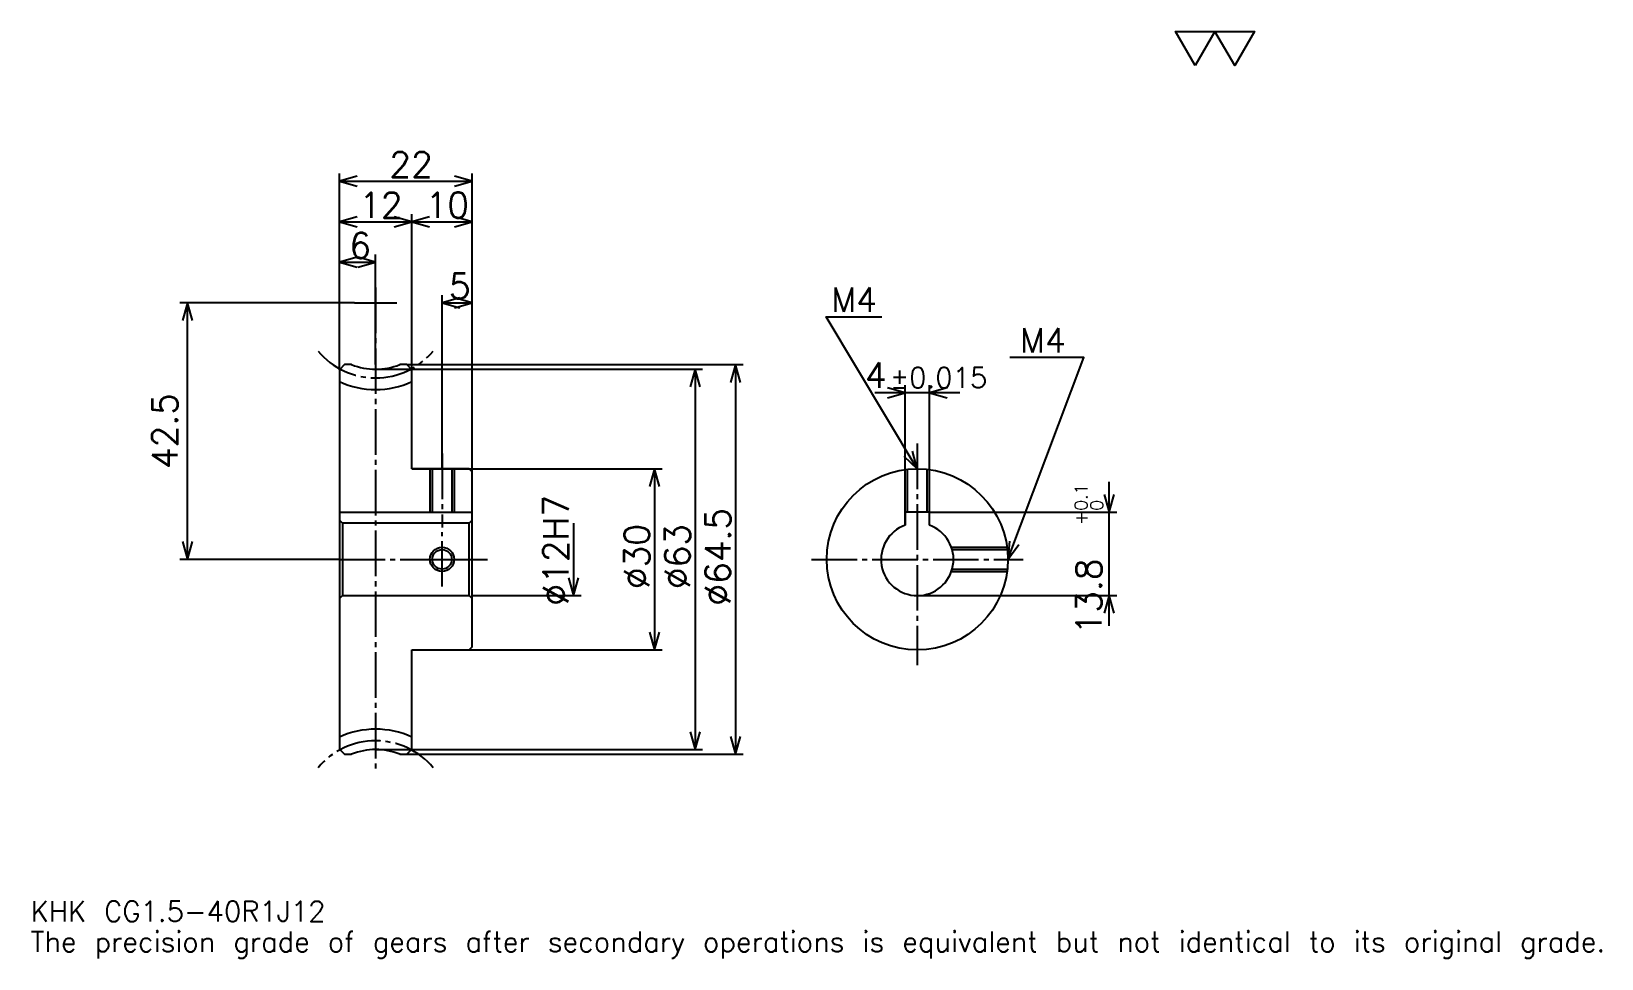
# Model space of a CAD drawing. Extents: x 9 to 269, y 3 to 157.
import ezdxf

# ---------------------------------------------------------------- set-up
doc = ezdxf.new("R2010")
doc.units = 0
doc.linetypes.add('DASHDOT', pattern=[10.064517, 7.548387, -0.83871, 0.83871, -0.83871])
doc.layers.get('0').update_dxf_attribs({"linetype": 'CONTINUOUS'})
doc.layers.add('DASHDOT', color=6, linetype='DASHDOT')
doc.styles.add('KANJI', font='TXT', dxfattribs={"bigfont": 'BIGFONT'})

msp = doc.modelspace()

# ---------------------------------------------------------------- linework, layer by layer
at = {"color": 5}
for p, q in [((59.548386, 101.443542), (59.548386, 133.080643)), ((81.548386, 101.443542), (81.548386, 133.080643)), ((59.548386, 131.822571), (81.548386, 131.822571)), ((59.548386, 125.1129), (71.548386, 125.1129)), ((71.548386, 101.443542), (71.548386, 126.370956)), ((71.548386, 125.1129), (81.548386, 125.1129)), ((65.548386, 101.443542), (65.548386, 119.661285)), ((59.548386, 118.403221), (65.548386, 118.403221)), ((76.548386, 101.443542), (76.548386, 112.951607)), ((62.064514, 111.693542), (33.129028, 111.693542)), ((34.387093, 69.193542), (34.387093, 111.693542)), ((76.548386, 111.693542), (81.548386, 111.693542)), ((59.548386, 100.604836), (59.548386, 101.443542)), ((70.709679, 101.443542), (81.548386, 101.443542)), ((71.548386, 100.604836), (71.548386, 101.443542)), ((76.548386, 84.193542), (76.548386, 101.443542)), ((76.548386, 84.193542), (76.548386, 101.443542)), ((81.548386, 101.443542), (126.41935, 101.443542)), ((81.548386, 83.693542), (81.548386, 101.443542)), ((125.161285, 101.443542), (125.161285, 36.943542)), ((65.548386, 100.693542), (81.548386, 100.693542)), ((81.548386, 100.693542), (119.709671, 100.693542)), ((118.451614, 100.693542), (118.451614, 37.693542)), ((162.290314, 96.774185), (148.2258, 96.774185)), ((153.258057, 76.993546), (153.258057, 98.032257)), ((157.258057, 76.993546), (157.258057, 98.032257)), ((71.548386, 84.193542), (81.548386, 84.193542)), ((81.548386, 84.193542), (113, 84.193542)), ((111.741936, 84.193542), (111.741936, 54.193542)), ((187.032257, 58.161285), (187.032257, 82.025803)), ((157.258057, 76.993546), (188.290329, 76.993546)), ((98.322578, 75.193542), (98.322578, 63.193542)), ((59.548386, 69.193542), (33.129028, 69.193542)), ((81.548386, 63.193542), (99.580643, 63.193542)), ((155.258057, 63.193542), (188.290329, 63.193542)), ((71.548386, 54.193542), (81.548386, 54.193542)), ((81.548386, 54.193542), (113, 54.193542)), ((65.548386, 37.693542), (81.548386, 37.693542)), ((70.709679, 36.943542), (81.548386, 36.943542)), ((81.548386, 37.693542), (119.709671, 37.693542)), ((81.548386, 36.943542), (126.41935, 36.943542))]:
    msp.add_line(p, q, dxfattribs=at)
at = {"color": 4}
for p, q in [((59.548386, 76.993546), (81.548386, 76.993546)), ((81.548386, 75.693542), (81.048386, 75.193542)), ((59.548386, 62.693542), (60.048386, 63.193542)), ((81.548386, 62.693542), (81.048386, 63.193542))]:
    msp.add_line(p, q, dxfattribs=at)
at = {"color": 7}
msp.add_lwpolyline([(201.290329, 150.967743), (198.019363, 156.637421), (211.103226, 156.637421), (207.83226, 150.967743), (204.561295, 156.637421), (201.290329, 150.967743)], dxfattribs=at)
at = {"color": 5}
for points in [[(62.483871, 132.661285), (59.548386, 131.822571), (62.483871, 130.983856)], [(78.6129, 130.983856), (81.548386, 131.822571), (78.6129, 132.661285)], [(62.483871, 125.951607), (59.548386, 125.1129), (62.483871, 124.274185)], [(68.6129, 124.274185), (71.548386, 125.1129), (68.6129, 125.951607)], [(74.483871, 125.951607), (71.548386, 125.1129), (74.483871, 124.274185)], [(78.6129, 124.274185), (81.548386, 125.1129), (78.6129, 125.951607)], [(62.483871, 119.241928), (59.548386, 118.403221), (62.483871, 117.564514)], [(62.6129, 117.564514), (65.548386, 118.403221), (62.6129, 119.241928)], [(79.483871, 112.532257), (76.548386, 111.693542), (79.483871, 110.854828)], [(78.6129, 110.854828), (81.548386, 111.693542), (78.6129, 112.532257)], [(35.225803, 108.758057), (34.387093, 111.693542), (33.548386, 108.758057)], [(155.258057, 84.193542), (140.161285, 109.354828), (149.387085, 109.354828)], [(125.999992, 98.508057), (125.161285, 101.443542), (124.322578, 98.508057)], [(170.258057, 69.193542), (182.838715, 102.645157), (170.593536, 102.645157)], [(119.290321, 97.758057), (118.451614, 100.693542), (117.6129, 97.758057)], [(150.322571, 95.935478), (153.258057, 96.774185), (150.322571, 97.6129)], [(160.193542, 97.6129), (157.258057, 96.774185), (160.193542, 95.935478)], [(153.02858, 86.27919), (155.258057, 84.193542), (154.466949, 87.142212)], [(112.580643, 81.258057), (111.741936, 84.193542), (110.903229, 81.258057)], [(186.193542, 79.929024), (187.032257, 76.993546), (187.870972, 79.929024)], [(33.548386, 72.129028), (34.387093, 69.193542), (35.225803, 72.129028)], [(170.506363, 72.236374), (170.258057, 69.193542), (172.076416, 71.645905)], [(97.483871, 66.129028), (98.322578, 63.193542), (99.161285, 66.129028)], [(187.870972, 60.258057), (187.032257, 63.193542), (186.193542, 60.258057)], [(110.903229, 57.129028), (111.741936, 54.193542), (112.580643, 57.129028)], [(117.6129, 40.629028), (118.451614, 37.693542), (119.290321, 40.629028)], [(124.322578, 39.879028), (125.161285, 36.943542), (125.999992, 39.879028)]]:
    msp.add_lwpolyline(points, dxfattribs=at)
at = {"color": 4}
for points in [[(61.556206, 101.443542), (60.387096, 101.443542), (59.548386, 100.604836), (59.548386, 62.693542)], [(71.548386, 84.193542), (71.548386, 100.604836), (70.709679, 101.443542), (69.540565, 101.443542)], [(71.548386, 54.193542), (81.048386, 54.193542), (81.548386, 54.693542), (81.548386, 83.693542), (81.048386, 84.193542), (71.548386, 84.193542)], [(74.548386, 84.193542), (74.548386, 76.993546)], [(74.928383, 84.193542), (74.928383, 76.993546)], [(78.168388, 84.193542), (78.168388, 76.993546)], [(78.548386, 84.193542), (78.548386, 76.993546)], [(153.258057, 74.850395), (153.258057, 84.059608)], [(153.638062, 76.993546), (153.638062, 84.105804)], [(156.878067, 76.993546), (156.878067, 84.105804)], [(157.258057, 74.850395), (157.258057, 84.059608)], [(59.548386, 75.693542), (60.048386, 75.193542), (60.048386, 63.193542), (81.048386, 63.193542), (81.048386, 75.193542), (60.048386, 75.193542)], [(157.258057, 74.850395), (157.258057, 76.993546), (153.258057, 76.993546), (153.258057, 74.850395)], [(160.914917, 71.193542), (170.12413, 71.193542)], [(161.035217, 70.813545), (170.170319, 70.813545)], [(160.914917, 67.193542), (170.12413, 67.193542)], [(161.035217, 67.57354), (170.170319, 67.57354)], [(59.548386, 62.693542), (59.548386, 37.782249), (60.387096, 36.943542), (61.556206, 36.943542)], [(69.540565, 36.943542), (70.709679, 36.943542), (71.548386, 37.782249), (71.548386, 54.193542)]]:
    msp.add_lwpolyline(points, dxfattribs=at)
for centre, radius in [((155.258057, 69.193542), 15), ((76.548386, 69.193542), 1.62)]:
    msp.add_circle(centre, radius, dxfattribs=at)
at = {"color": 7}
msp.add_circle((76.548386, 69.193542), 2, dxfattribs=at)
at = {"color": 4}
for centre, radius, start, end in [((65.548386, 111.693542), 11, 248.72003407, 291.27996593), ((65.548386, 111.693542), 14.375, 245.33000141, 294.66999859), ((155.258057, 69.193542), 6, 109.47122094, 70.52877906), ((65.548386, 26.693542), 14.375, 65.33000141, 114.66999859), ((65.548386, 26.693542), 11, 68.72003407, 111.27996593)]:
    msp.add_arc(centre, radius, start, end, dxfattribs=at)
at = {"layer": 'DASHDOT', "color": 7}
for p, q in [((65.548386, 114.209671), (65.548386, 34.427414)), ((62.064514, 111.693542), (69.032257, 111.693542)), ((155.258057, 88.387093), (155.258057, 51.677414)), ((59.548386, 69.193542), (84.064514, 69.193542)), ((137.741943, 69.193542), (172.7742, 69.193542))]:
    msp.add_line(p, q, dxfattribs=at)
for points in [[(76.548386, 86.709671), (76.548386, 74.477417)], [(76.548386, 64.677414), (76.548386, 73.709671)], [(72.032257, 69.193542), (81.064514, 69.193542)]]:
    msp.add_lwpolyline(points, dxfattribs=at)
for centre, start, end in [((65.548386, 111.693542), 220.00000249, 319.99999751), ((65.548386, 26.693542), 40.00000249, 139.99999751)]:
    msp.add_arc(centre, 12.445, start, end, dxfattribs=at)

# ---------------------------------------------------------------- texts
at = {"color": 7, "style": 'KANJI'}
for s, height, p in [('22', 4.193548, (67.822578, 132.493546)), ('12', 4.193548, (62.822578, 125.783859)), ('10', 4.193548, (73.822578, 125.783859)), ('6', 4.193548, (61.185482, 119.074188)), ('5', 4.193548, (77.685486, 112.36451)), ('M4', 4.025807, (141, 110.193542)), ('M4', 4.025807, (172.270966, 103.483864)), ('4', 4.193548, (146.601746, 97.6129)), ('%%p0.015', 3.354839, (150.752838, 97.6129)), ('KHK CG1.5-40R1J12', 3.354839, (8.387096, 9.225806)), ('The precision grade of gears after secondary operations is equivalent but not identical to its original grade.', 3.354839, (8.387096, 4.193548))]:
    msp.add_text(s, height=height, dxfattribs=at).set_placement(p)
for s, height, p in [('42.5', 4.193548, (32.709675, 84.153221)), ('0.1', 2.096774, (183.425812, 77.255959)), ('%%c12H7', 4.193548, (97.483871, 61.540318)), ('0', 2.096774, (186.025803, 77.255959)), ('%%c64.5', 4.193548, (124.322578, 61.540318)), ('+', 2.096774, (183.425812, 74.90757)), ('%%c30', 4.193548, (110.903229, 64.266121)), ('%%c63', 4.193548, (117.6129, 64.266129)), ('13.8', 4.193548, (185.7742, 56.756233))]:
    msp.add_text(s, height=height, rotation=90, dxfattribs=at).set_placement(p)

doc.saveas('drawing.dxf')
